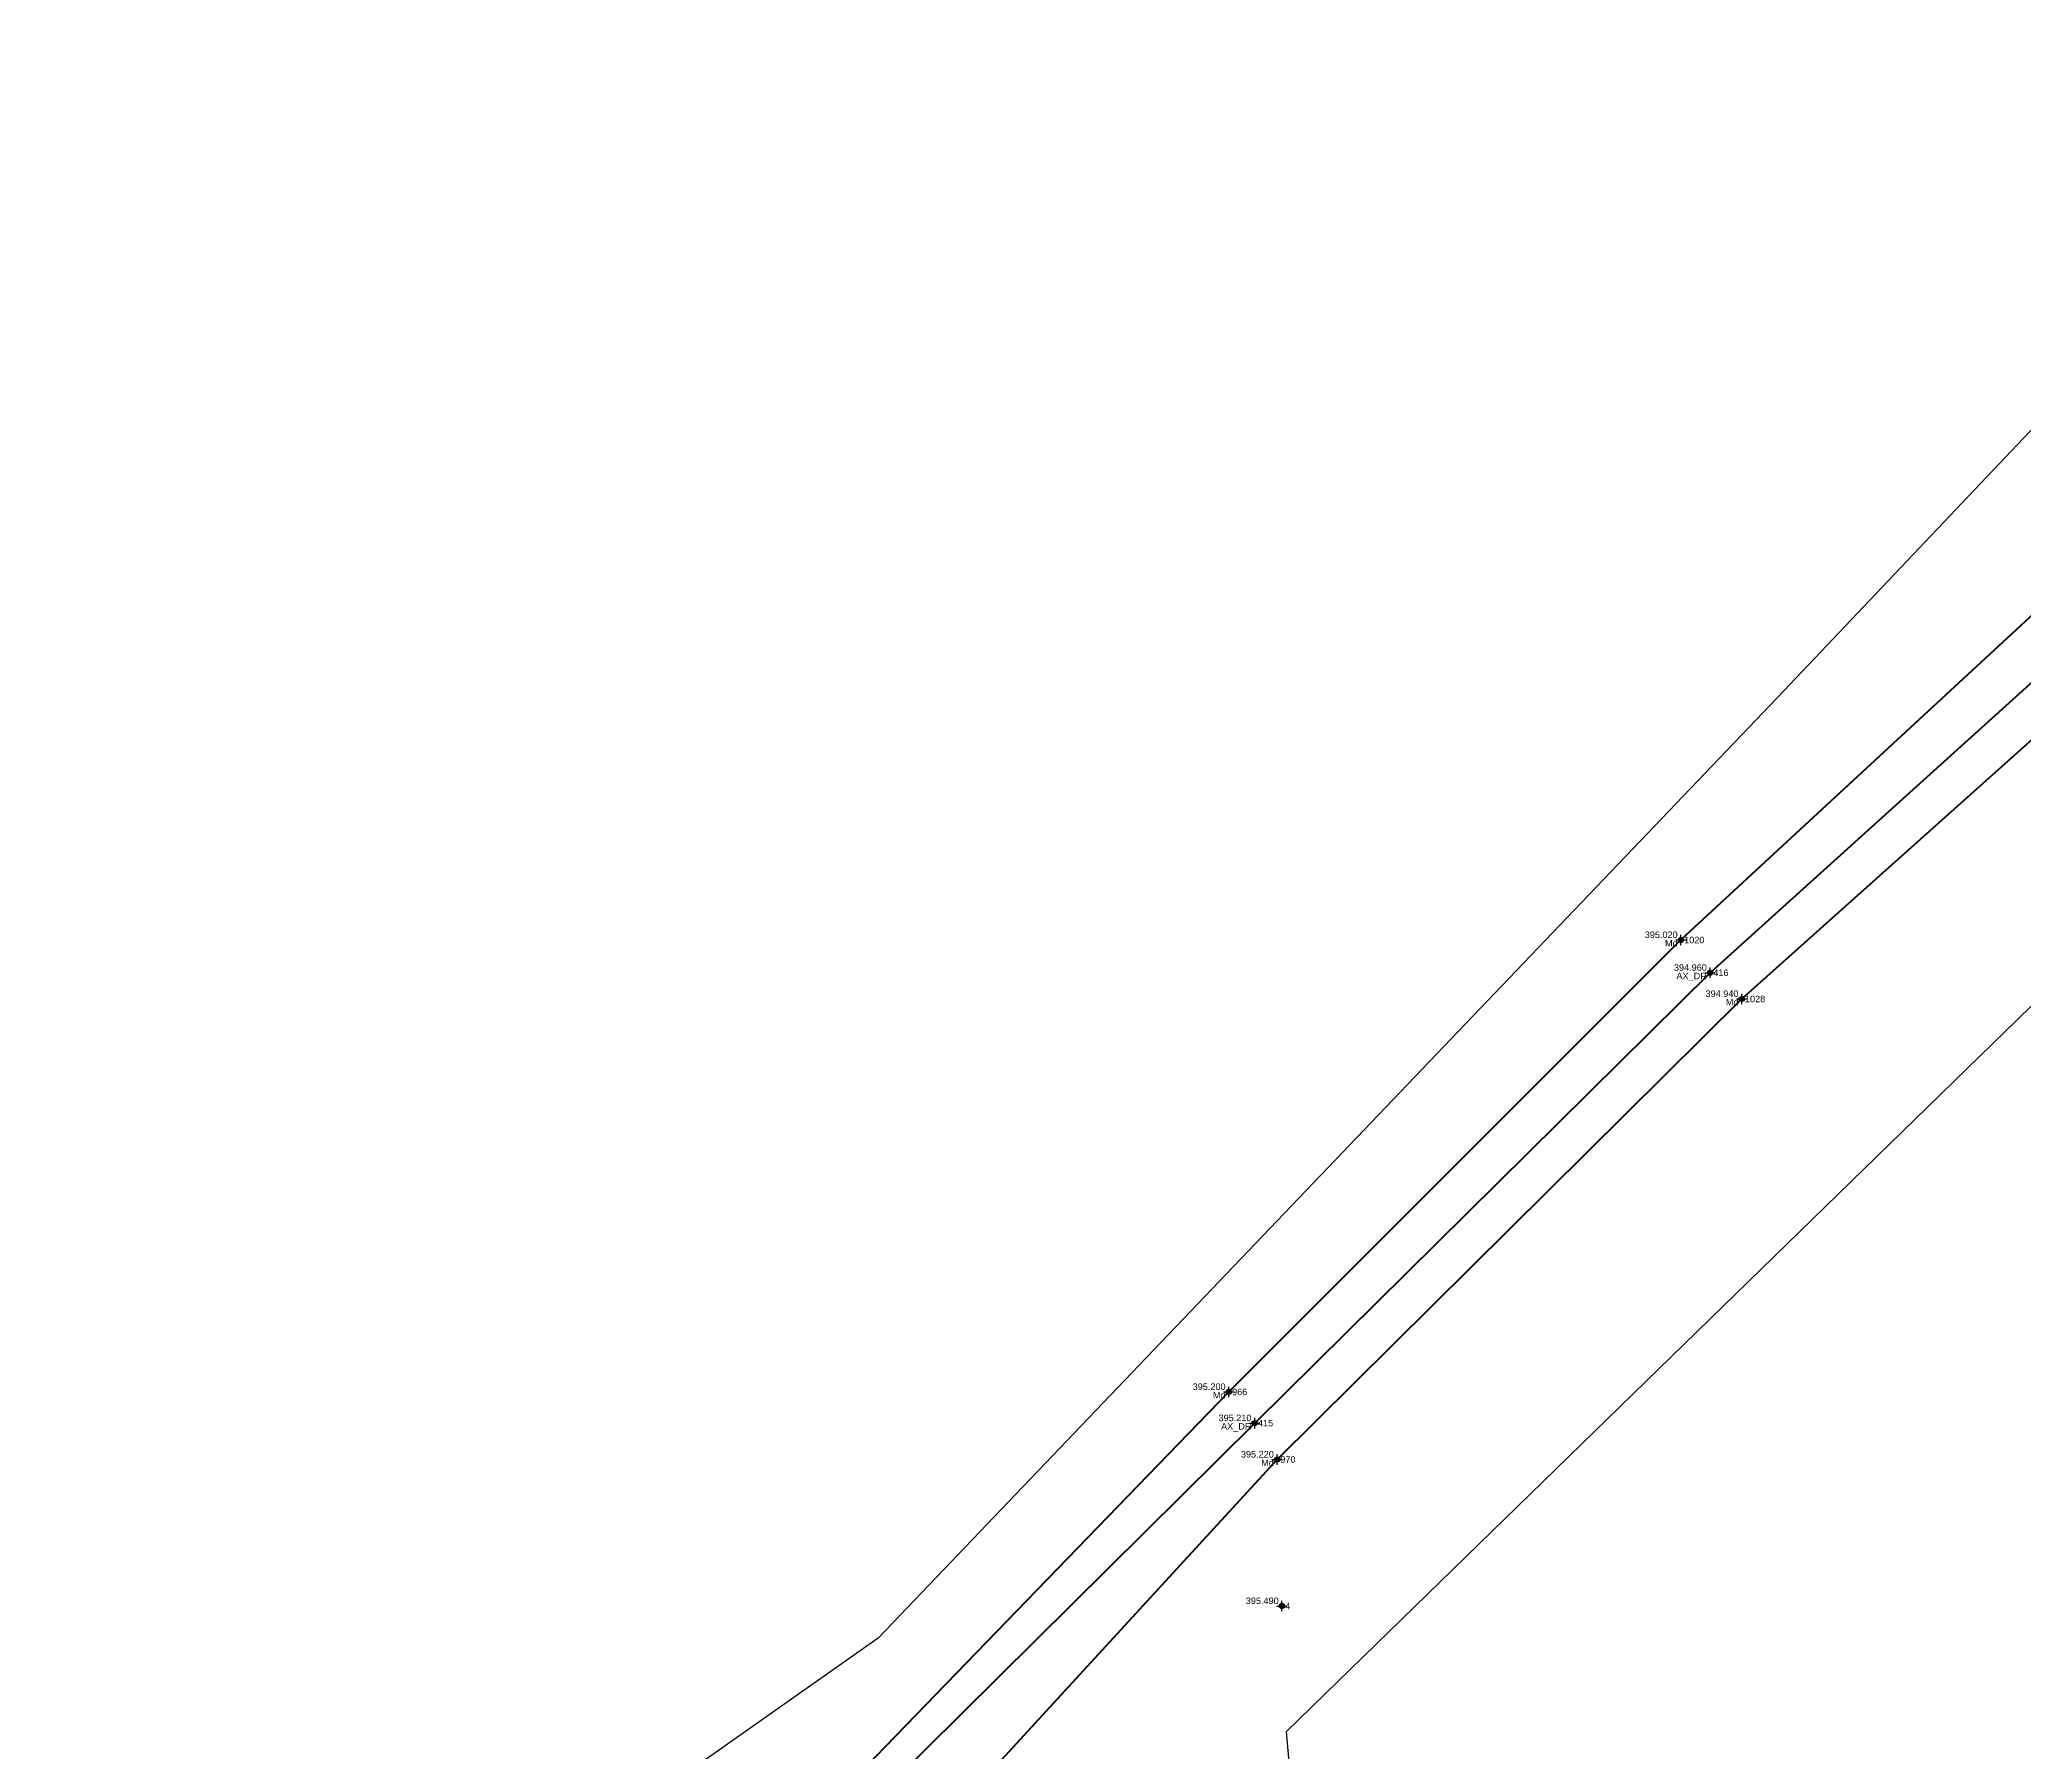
# Model space of a CAD drawing. Extents: x 396921 to 401273, y 555385 to 556691.
# Drawn here: x 400778.7 to 400854.8, y 555450.7 to 555516.3 of the extents above; entities that cross this region are included whole.
import ezdxf
from ezdxf.enums import TextEntityAlignment as Align

# ---------------------------------------------------------------- set-up
doc = ezdxf.new("R2010")
doc.units = 0
doc.header["$PDMODE"] = 34
doc.header["$PDSIZE"] = 0.2
for name, color, linetype in [('Boundary', 30, 'Continuous'), ('TOPO_CERC', 1, 'Continuous'), ('TOPO_CODE', 7, 'Continuous'), ('TOPO_ELEVATION', 7, 'Continuous'), ('TOPO_POINT_ID', 7, 'Continuous'), ('TOPO_POINTS', 7, 'Continuous'), ('TOPO_SYMBOL', 1, 'Continuous')]:
    doc.layers.add(name, color=color, linetype=linetype)
doc.layers.add('RO-LINES-LIN', color=7, linetype='Continuous', lineweight=25)
doc.styles.get("Standard").update_dxf_attribs({"font": 'arial.ttf'})

# ---------------------------------------------------------------- blocks, each defined once
blk = doc.blocks.new('PUNCTOPO')
at = {"layer": 'TOPO_CERC'}
blk.add_circle((0, 0), 0.25, dxfattribs=at)
at = {"layer": 'TOPO_SYMBOL'}
blk.add_point((0, 0), dxfattribs=at)

msp = doc.modelspace()

# ---------------------------------------------------------------- linework, layer by layer
at = {"layer": 'Boundary'}
for points in [[(400914.139, 555918.105), (400906.84, 555905.254), (400912.723, 555893.057), (400924.923, 555886.414), (400948.808, 555861.635), (400966.696, 555839.61), (400988.509, 555807.328), (400999.853, 555778.651), (401007.816, 555755.408), (401009.294, 555747.397), (400987.444, 555710.636), (400981.654, 555699.793), (400974.272, 555671.989), (400967.31, 555636.754), (400954.879, 555594.443), (400950.6, 555586.957), (400923.284, 555564.028), (400916.223, 555556.649), (400872.547, 555519.805), (400845.339, 555491.107), (400810.831, 555455.028), (400778.653, 555432.442), (400779.421, 555422.723), (400782.27, 555419.966)], [(400983.029, 555647.346), (400975.315, 555609.942), (400972.818, 555598.913), (400975.524, 555592.463), (400974.439, 555589.628), (400968.97, 555586.39), (400953.19, 555566.429), (400923.644, 555541), (400872.811, 555495.822), (400859.992, 555484.048), (400826.486, 555451.431), (400827.212, 555443.302), (400843.528, 555444.315), (400853.168, 555442.859), (400861.853, 555439.447), (400871.434, 555429.587), (400878.335, 555419.27), (400880.66, 555408.189)]]:
    msp.add_lwpolyline(points, dxfattribs=at)
at = {"layer": 'RO-LINES-LIN', "lineweight": 100}
for points in [[(400978.289, 555656.588, 394.58), (400966.796, 555609.71, 395.51), (400964.692, 555595.257, 395.47), (400957.735, 555586.429, 395.44), (400946.892, 555572.798, 395.46), (400920.978, 555549.768, 395.08), (400885.633, 555520.003, 394.86), (400861.465, 555497.44, 394.85), (400842.753, 555480.554, 394.96), (400825.279, 555463.278, 395.21), (400797.127, 555435.392, 396.01), (400783.568, 555425.826, 395.91)], [(400974.971, 555651.324, 394.71), (400972.799, 555640.454, 395.01), (400971.468, 555634.628, 395.19), (400968.953, 555623.619, 395.29), (400967.426, 555618.738, 395.42), (400964.389, 555610.481, 395.54), (400962.939, 555605.7, 395.44), (400961.908, 555595.082, 395.34), (400956.016, 555586.966, 395.5), (400945.518, 555574.359, 395.54), (400942.19, 555570.728, 395.49), (400933.355, 555562.677, 395.49), (400929.131, 555559.026, 395.33), (400919.277, 555551.586, 395.07), (400884.175, 555521.457, 394.83), (400860.256, 555499.032, 394.84), (400841.634, 555481.811, 395.02), (400824.286, 555464.475, 395.2), (400807.624, 555447.269, 396.01)], [(400826.136, 555461.882, 395.22), (400843.967, 555479.55, 394.94), (400862.475, 555496.081, 394.82), (400864.294, 555497.785, 394.81), (400866.396, 555499.759, 394.8), (400886.716, 555518.471, 394.79), (400891.552, 555522.691, 394.74), (400895.837, 555526.398, 394.74), (400904.434, 555533.705, 394.74), (400908.447, 555537.172, 394.81), (400918.924, 555545.377, 394.96), (400922.376, 555548.035, 395.03), (400925.378, 555550.897, 395.12), (400931.683, 555555.907, 395.33), (400948.507, 555571.224, 395.4), (400951.884, 555575.278, 395.43), (400959.571, 555585.979, 395.4), (400961.955, 555589.523, 395.31), (400963.883, 555591.002, 395.17), (400970.393, 555591.746, 394.73), (400973.566, 555591.545, 394.57)], [(400826.136, 555461.882, 395.22), (400810.986, 555445.372, 396.01), (400807.7, 555440.908, 395.99), (400808.763, 555436.749, 395.46), (400821.108, 555437.124, 393.94), (400834.099, 555440.282, 392.98), (400840.673, 555441.299, 392.88), (400849.791, 555441.398, 393.31), (400859.682, 555436.771, 393.77), (400868.375, 555426.827, 394.47), (400872.652, 555410.151, 395.22), (400877.559, 555404.221, 395.63), (400882.825, 555404.311, 395.9), (400892.443, 555408.948, 396.62), (400894.834, 555410.269, 396.78), (400899.164, 555412.483, 396.9), (400907.414, 555417.192, 396.92), (400912.111, 555419.604, 396.84), (400916.66, 555422.097, 396.72), (400927.103, 555427.387, 396.59), (400932.344, 555430.103, 396.56), (400940.787, 555434.485, 396.41)]]:
    msp.add_polyline3d(points, dxfattribs=at)

# ---------------------------------------------------------------- block references
at = {"layer": 'TOPO_POINTS'}
ref = msp.add_blockref('PUNCTOPO', (400841.634, 555481.811, 395.02), dxfattribs=dict(at, xscale=0.25, yscale=0.25, zscale=0.25))
ref.add_attrib('POINT', '1020', dxfattribs={"layer": 'TOPO_POINT_ID', "height": 0.25}).set_placement((400841.759, 555481.811, 395.02), align=Align.MIDDLE_LEFT)
ref.add_attrib('ELEVATION', '395.020', dxfattribs={"layer": 'TOPO_ELEVATION', "height": 0.25}).set_placement((400841.509, 555481.811, 395.02), align=Align.BOTTOM_RIGHT)
ref.add_attrib('CODE', 'Md', dxfattribs={"layer": 'TOPO_CODE', "height": 0.25}).set_placement((400841.509, 555481.811, 395.02), align=Align.TOP_RIGHT)
ref = msp.add_blockref('PUNCTOPO', (400842.753, 555480.554, 394.96), dxfattribs=dict(at, xscale=0.25, yscale=0.25, zscale=0.25))
ref.add_attrib('POINT', '416', dxfattribs={"layer": 'TOPO_POINT_ID', "height": 0.25}).set_placement((400842.878, 555480.554, 394.96), align=Align.MIDDLE_LEFT)
ref.add_attrib('ELEVATION', '394.960', dxfattribs={"layer": 'TOPO_ELEVATION', "height": 0.25}).set_placement((400842.628, 555480.554, 394.96), align=Align.BOTTOM_RIGHT)
ref.add_attrib('CODE', 'AX_DR', dxfattribs={"layer": 'TOPO_CODE', "height": 0.25}).set_placement((400842.628, 555480.554, 394.96), align=Align.TOP_RIGHT)
ref = msp.add_blockref('PUNCTOPO', (400843.967, 555479.55, 394.94), dxfattribs=dict(at, xscale=0.25, yscale=0.25, zscale=0.25))
ref.add_attrib('POINT', '1028', dxfattribs={"layer": 'TOPO_POINT_ID', "height": 0.25}).set_placement((400844.092, 555479.55, 394.94), align=Align.MIDDLE_LEFT)
ref.add_attrib('ELEVATION', '394.940', dxfattribs={"layer": 'TOPO_ELEVATION', "height": 0.25}).set_placement((400843.842, 555479.55, 394.94), align=Align.BOTTOM_RIGHT)
ref.add_attrib('CODE', 'Md', dxfattribs={"layer": 'TOPO_CODE', "height": 0.25}).set_placement((400843.842, 555479.55, 394.94), align=Align.TOP_RIGHT)
ref = msp.add_blockref('PUNCTOPO', (400824.286, 555464.475, 395.2), dxfattribs=dict(at, xscale=0.25, yscale=0.25, zscale=0.25))
ref.add_attrib('POINT', '966', dxfattribs={"layer": 'TOPO_POINT_ID', "height": 0.25}).set_placement((400824.411, 555464.475, 395.2), align=Align.MIDDLE_LEFT)
ref.add_attrib('ELEVATION', '395.200', dxfattribs={"layer": 'TOPO_ELEVATION', "height": 0.25}).set_placement((400824.161, 555464.475, 395.2), align=Align.BOTTOM_RIGHT)
ref.add_attrib('CODE', 'Md', dxfattribs={"layer": 'TOPO_CODE', "height": 0.25}).set_placement((400824.161, 555464.475, 395.2), align=Align.TOP_RIGHT)
ref = msp.add_blockref('PUNCTOPO', (400825.279, 555463.278, 395.21), dxfattribs=dict(at, xscale=0.25, yscale=0.25, zscale=0.25))
ref.add_attrib('POINT', '415', dxfattribs={"layer": 'TOPO_POINT_ID', "height": 0.25}).set_placement((400825.404, 555463.278, 395.21), align=Align.MIDDLE_LEFT)
ref.add_attrib('ELEVATION', '395.210', dxfattribs={"layer": 'TOPO_ELEVATION', "height": 0.25}).set_placement((400825.154, 555463.278, 395.21), align=Align.BOTTOM_RIGHT)
ref.add_attrib('CODE', 'AX_DR', dxfattribs={"layer": 'TOPO_CODE', "height": 0.25}).set_placement((400825.154, 555463.278, 395.21), align=Align.TOP_RIGHT)
ref = msp.add_blockref('PUNCTOPO', (400826.136, 555461.882, 395.22), dxfattribs=dict(at, xscale=0.25, yscale=0.25, zscale=0.25))
ref.add_attrib('POINT', '970', dxfattribs={"layer": 'TOPO_POINT_ID', "height": 0.25}).set_placement((400826.261, 555461.882, 395.22), align=Align.MIDDLE_LEFT)
ref.add_attrib('ELEVATION', '395.220', dxfattribs={"layer": 'TOPO_ELEVATION', "height": 0.25}).set_placement((400826.011, 555461.882, 395.22), align=Align.BOTTOM_RIGHT)
ref.add_attrib('CODE', 'Md', dxfattribs={"layer": 'TOPO_CODE', "height": 0.25}).set_placement((400826.011, 555461.882, 395.22), align=Align.TOP_RIGHT)
ref = msp.add_blockref('PUNCTOPO', (400826.325, 555456.262, 395.49), dxfattribs=dict(at, xscale=0.25, yscale=0.25, zscale=0.25))
ref.add_attrib('POINT', '4', dxfattribs={"layer": 'TOPO_POINT_ID', "height": 0.25}).set_placement((400826.45, 555456.262, 395.49), align=Align.MIDDLE_LEFT)
ref.add_attrib('ELEVATION', '395.490', dxfattribs={"layer": 'TOPO_ELEVATION', "height": 0.25}).set_placement((400826.2, 555456.262, 395.49), align=Align.BOTTOM_RIGHT)

doc.saveas('drawing.dxf')
